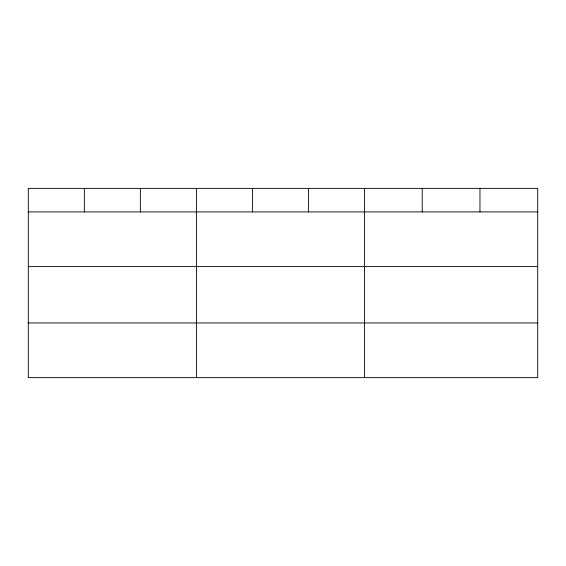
<?xml version="1.0" encoding="UTF-8"?>
<svg xmlns="http://www.w3.org/2000/svg" width="566" height="566" viewBox="0 0 566 566"><rect width="100%" height="100%" fill="white"/><g stroke="black" fill="none" stroke-linecap="round" stroke-linejoin="round"><path stroke-width="0.85" d="M537.7 266.6L537.7 188.372L28.3 188.372L28.3 377.628L537.7 377.628L537.7 266.6L28.3 266.6M28.3 211.917L537.7 211.917M28.3 322.945L537.7 322.945M479.968 188.372L479.968 211.917M422.236 188.372L422.236 211.917M364.504 188.372L364.504 377.628M308.47 188.372L308.47 211.917M252.436 188.372L252.436 211.917M196.402 188.372L196.402 377.628M140.368 188.372L140.368 211.917M84.334 188.372L84.334 211.917"/></g></svg>
